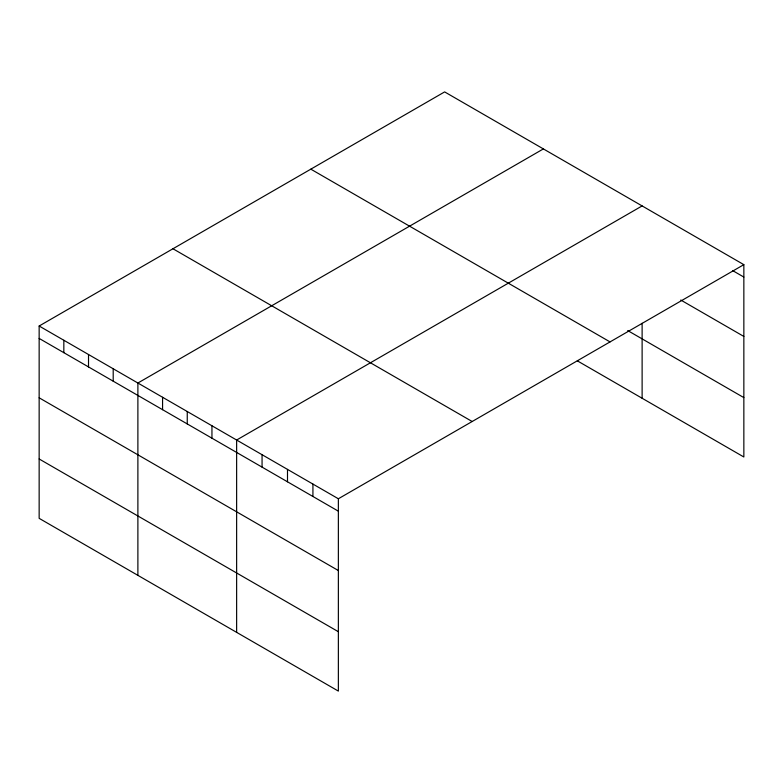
<?xml version="1.0" encoding="UTF-8"?>
<svg xmlns="http://www.w3.org/2000/svg" width="783" height="783" viewBox="0 0 783 783"><rect width="100%" height="100%" fill="white"/><g stroke="black" fill="none" stroke-linecap="round" stroke-linejoin="round"><path stroke-width="1.17" d="M39.15 326.012L338.364 498.761L338.364 691.095L39.15 518.346L39.15 326.012L444.636 91.905L743.85 264.654L743.85 456.988L577.325 360.836M543.382 148.917L137.886 383.024L137.886 575.348M642.119 205.919L236.632 440.026L236.632 632.361M338.364 498.761L743.85 264.654M732.663 270.605L743.85 277.065M680.779 300.026L743.85 336.436M627.721 330.563L743.85 397.607M310.831 169.167L610.035 341.907M172.965 248.759L472.169 421.508M39.15 338.422L338.364 511.172M39.15 397.803L338.364 570.543M39.15 458.975L338.364 631.715M642.119 323.281L642.119 398.253M312.926 484.08L312.926 496.491M287.498 469.399L287.498 481.809M262.06 454.708L262.06 467.128M211.948 425.776L211.948 438.186M187.254 411.525L187.254 423.936M162.57 397.275L162.57 409.685M113.202 368.773L113.202 381.184M88.518 354.523L88.518 366.933M63.834 340.262L63.834 352.673"/></g></svg>
